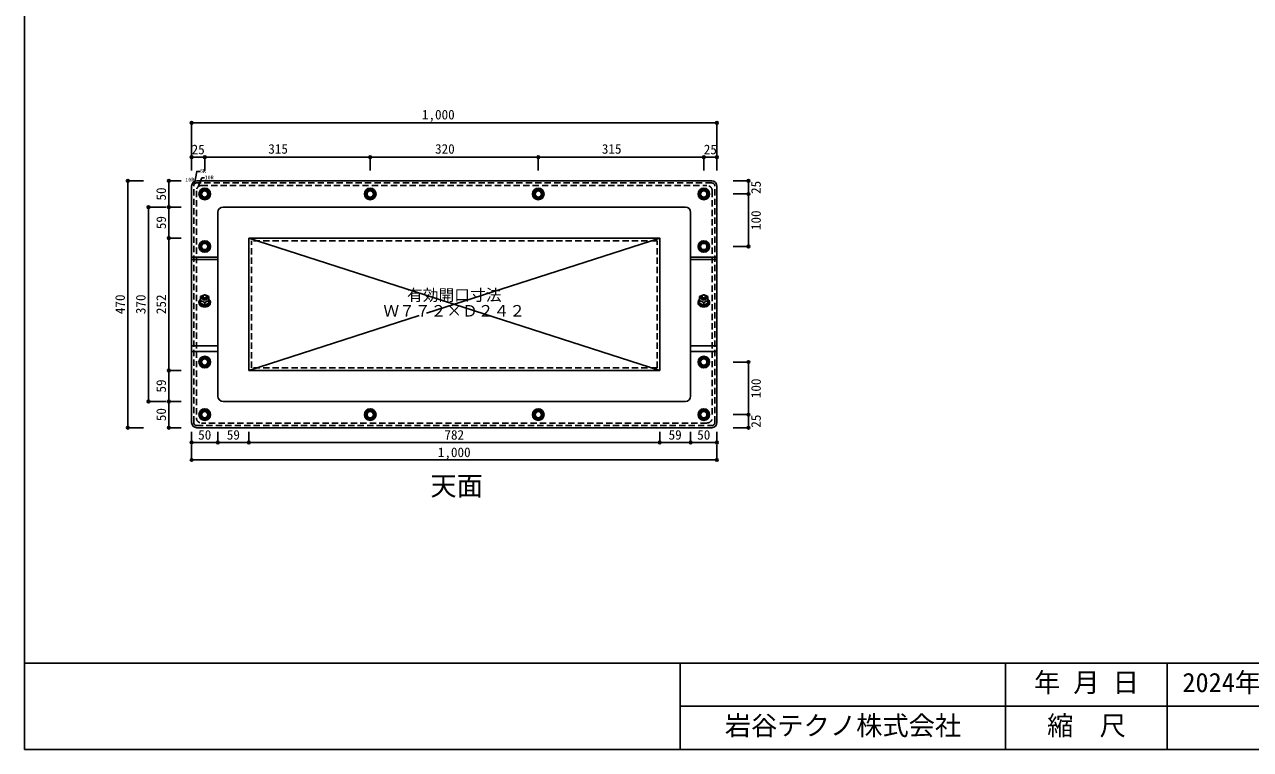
# Model space of a CAD drawing. Units: millimetres at full size, sheet at 1:10. Extents: x -10475 to 9199, y -10092 to 10143.
# Drawn here: x 5199 to 7533, y -1668 to -288 of the extents above; entities that cross this region are included whole.
import ezdxf
from ezdxf.enums import TextEntityAlignment as Align

# ---------------------------------------------------------------- set-up
doc = ezdxf.new("R2010")
doc.units = ezdxf.units.MM
doc.header["$LTSCALE"] = 10
doc.header["$PDMODE"] = 32
doc.header["$PDSIZE"] = 5
doc.linetypes.add('DASHED1', pattern=[1.8, 1.2, -0.6])
for name, color, linetype in [('0-0_FRP', 7, 'Continuous'), ('0-3_開口寸法', 2, 'DASHED1'), ('0-8_FRP寸法', 3, 'Continuous'), ('0-F_図面枠', 7, 'Continuous'), ('3-4', 4, 'Continuous')]:
    doc.layers.add(name, color=color, linetype=linetype)
doc.styles.add('ＭＳ ゴシック', font='')
doc.styles.get('ＭＳ ゴシック').set_extended_font_data('MS Gothic')

msp = doc.modelspace()

# ---------------------------------------------------------------- linework, layer by layer
at = {"layer": '0-0_FRP', "color": 4}
for p, q in [((5529.31, -596.84), (5536.54, -579.87)), ((5536.54, -579.87), (5541.71, -579.87)), ((5516.91, -1045.47), (5516.91, -595.47)), ((6506.91, -585.47), (5526.91, -585.47)), ((6516.91, -1045.47), (6516.91, -595.47)), ((5566.91, -645.47), (5566.91, -995.47)), ((5576.91, -635.47), (6456.91, -635.47)), ((6466.91, -645.47), (6466.91, -995.47)), ((5625.91, -694.47), (6407.91, -946.47)), ((6407.91, -694.47), (5963.97, -837.53)), ((5516.91, -730.55), (5566.91, -730.55)), ((5516.91, -735.3), (5566.91, -735.3)), ((6466.91, -730.55), (6516.91, -730.55)), ((6466.91, -735.3), (6516.91, -735.3)), ((5532.86, -814.57), (5532.86, -816.19)), ((5550.96, -814.57), (5550.96, -816.19)), ((6482.86, -814.57), (6482.86, -816.19)), ((6500.96, -814.57), (6500.96, -816.19)), ((5545.65, -820.95), (5545.2, -820.51)), ((5545.65, -820.95), (5545.51, -822.62)), ((5546.42, -822.27), (5545.59, -821.69)), ((5546.59, -820.57), (5546.1, -820.09)), ((5546.59, -820.57), (5546.42, -822.27)), ((6495.65, -820.95), (6495.2, -820.51)), ((6495.65, -820.95), (6495.51, -822.62)), ((6496.42, -822.27), (6495.59, -821.69)), ((6496.59, -820.57), (6496.1, -820.09)), ((6496.59, -820.57), (6496.42, -822.27)), ((5516.91, -899.3), (5566.91, -899.3)), ((6466.91, -899.3), (6516.91, -899.3)), ((5516.91, -910.4), (5566.91, -910.4)), ((6466.91, -910.4), (6516.91, -910.4)), ((6407.91, -946.47), (5625.91, -946.47)), ((6456.91, -1005.47), (5576.91, -1005.47)), ((5526.91, -1055.47), (6506.91, -1055.47))]:
    msp.add_line(p, q, dxfattribs=at)
at = {"layer": '0-0_FRP', "linetype": 'DASHED1'}
for p, q in [((5520.91, -1045.47), (5520.91, -595.47)), ((5525.91, -604.47), (5525.91, -1036.47)), ((6506.91, -589.47), (5526.91, -589.47)), ((5535.91, -594.47), (6497.91, -594.47)), ((6507.91, -604.47), (6507.91, -1036.47)), ((6512.91, -1045.47), (6512.91, -595.47)), ((6497.91, -1046.47), (5535.91, -1046.47)), ((5526.91, -1051.47), (6506.91, -1051.47))]:
    msp.add_line(p, q, dxfattribs=at)
at = {"layer": '0-0_FRP', "color": 3}
for p, q in [((5530.91, -816.19), (5530.91, -817.23)), ((5552.91, -816.19), (5552.91, -817.23)), ((6480.91, -816.19), (6480.91, -817.23)), ((6502.91, -816.19), (6502.91, -817.23))]:
    msp.add_line(p, q, dxfattribs=at)
at = {"layer": '0-0_FRP'}
for p, q in [((5536.91, -806.4), (5536.91, -808.74)), ((5549.91, -805.92), (5545.79, -803.99)), ((5546.91, -806.4), (5546.91, -808.74)), ((5549.91, -805.92), (5549.91, -818.31)), ((6486.91, -806.4), (6486.91, -808.74)), ((6499.91, -805.92), (6495.79, -803.99)), ((6496.91, -806.4), (6496.91, -808.74)), ((6499.91, -805.92), (6499.91, -818.31)), ((5541.91, -817.13), (5541.91, -822.04)), ((5541.91, -822.04), (5549.91, -818.31)), ((6491.91, -817.13), (6491.91, -822.04)), ((6491.91, -822.04), (6499.91, -818.31))]:
    msp.add_line(p, q, dxfattribs=at)
for points in [[(5537.29, -602.47), (5532.68, -610.47), (5537.29, -618.47), (5546.53, -618.47), (5551.15, -610.47), (5546.53, -602.47)], [(5852.29, -602.47), (5847.68, -610.47), (5852.29, -618.47), (5861.53, -618.47), (5866.15, -610.47), (5861.53, -602.47)], [(6172.29, -602.47), (6167.68, -610.47), (6172.29, -618.47), (6181.53, -618.47), (6186.15, -610.47), (6181.53, -602.47)], [(6487.29, -602.47), (6482.68, -610.47), (6487.29, -618.47), (6496.53, -618.47), (6501.15, -610.47), (6496.53, -602.47)], [(5537.29, -702.47), (5532.68, -710.47), (5537.29, -718.47), (5546.53, -718.47), (5551.15, -710.47), (5546.53, -702.47)], [(6487.29, -702.47), (6482.68, -710.47), (6487.29, -718.47), (6496.53, -718.47), (6501.15, -710.47), (6496.53, -702.47)], [(5537.29, -922.47), (5532.68, -930.47), (5537.29, -938.47), (5546.53, -938.47), (5551.15, -930.47), (5546.53, -922.47)], [(6487.29, -922.47), (6482.68, -930.47), (6487.29, -938.47), (6496.53, -938.47), (6501.15, -930.47), (6496.53, -922.47)], [(5537.29, -1022.47), (5532.68, -1030.47), (5537.29, -1038.47), (5546.53, -1038.47), (5551.15, -1030.47), (5546.53, -1022.47)], [(5852.29, -1022.47), (5847.68, -1030.47), (5852.29, -1038.47), (5861.53, -1038.47), (5866.15, -1030.47), (5861.53, -1022.47)], [(6172.29, -1022.47), (6167.68, -1030.47), (6172.29, -1038.47), (6181.53, -1038.47), (6186.15, -1030.47), (6181.53, -1022.47)], [(6487.29, -1022.47), (6482.68, -1030.47), (6487.29, -1038.47), (6496.53, -1038.47), (6501.15, -1030.47), (6496.53, -1022.47)]]:
    msp.add_lwpolyline(points, close=True, dxfattribs=at)
at = {"layer": '0-0_FRP', "color": 4}
for points in [[(5625.91, -694.47), (6407.91, -694.47), (6407.91, -946.47)], [(5950.1, -842), (5625.91, -946.47), (5625.91, -694.47)]]:
    msp.add_lwpolyline(points, dxfattribs=at)
at = {"layer": '0-0_FRP'}
for points in [[(5538.04, -803.99), (5533.91, -805.92), (5533.91, -818.31), (5541.91, -822.04)], [(5533.91, -813.39), (5541.91, -817.13), (5549.91, -813.39)], [(5542.97, -802.68), (5541.91, -802.18), (5540.85, -802.68)], [(6488.04, -803.99), (6483.91, -805.92), (6483.91, -818.31), (6491.91, -822.04)], [(6483.91, -813.39), (6491.91, -817.13), (6499.91, -813.39)], [(6492.97, -802.68), (6491.91, -802.18), (6490.85, -802.68)]]:
    msp.add_lwpolyline(points, dxfattribs=at)
at = {"layer": '0-0_FRP', "color": 3}
for centre in [(5541.91, -610.47), (5856.91, -610.47), (6176.91, -610.47), (6491.91, -610.47), (5541.91, -710.47), (6491.91, -710.47), (5541.91, -930.47), (6491.91, -930.47), (5541.91, -1030.47), (5856.91, -1030.47), (6176.91, -1030.47), (6491.91, -1030.47)]:
    msp.add_circle(centre, 11, dxfattribs=at)
at = {"layer": '0-0_FRP'}
for centre, radius in [((5541.91, -610.47), 8), ((5541.91, -610.47), 6), ((5856.91, -610.47), 8), ((5856.91, -610.47), 6), ((6176.91, -610.47), 8), ((6176.91, -610.47), 6), ((6491.91, -610.47), 8), ((6491.91, -610.47), 6), ((5541.91, -710.47), 8), ((5541.91, -710.47), 6), ((6491.91, -710.47), 8), ((6491.91, -710.47), 6), ((5541.91, -930.47), 8), ((5541.91, -930.47), 6), ((6491.91, -930.47), 8), ((6491.91, -930.47), 6), ((5541.91, -1030.47), 8), ((5541.91, -1030.47), 6), ((5856.91, -1030.47), 8), ((5856.91, -1030.47), 6), ((6176.91, -1030.47), 8), ((6176.91, -1030.47), 6), ((6491.91, -1030.47), 8), ((6491.91, -1030.47), 6)]:
    msp.add_circle(centre, radius, dxfattribs=at)
at = {"layer": '0-0_FRP', "color": 4}
for centre, radius, start, end in [((5526.91, -595.47), 10, 90, 180), ((5541.91, -610.47), 9.05, 122.126, 177.874), ((5541.91, -610.47), 9.05, 62.126, 117.874), ((5541.91, -610.47), 9.05, 2.126, 57.874), ((5856.91, -610.47), 9.05, 122.126, 177.874), ((5856.91, -610.47), 9.05, 62.126, 117.874), ((5856.91, -610.47), 9.05, 2.126, 57.874), ((6176.91, -610.47), 9.05, 122.126, 177.874), ((6176.91, -610.47), 9.05, 62.126, 117.874), ((6176.91, -610.47), 9.05, 2.126, 57.874), ((6491.91, -610.47), 9.05, 122.126, 177.874), ((6491.91, -610.47), 9.05, 62.126, 117.874), ((6491.91, -610.47), 9.05, 2.126, 57.874), ((6506.91, -595.47), 10, 0, 90), ((5541.91, -610.47), 9.05, 182.126, 237.874), ((5541.91, -610.47), 9.05, 242.126, 297.874), ((5541.91, -610.47), 9.05, 302.126, 357.874), ((5856.91, -610.47), 9.05, 182.126, 237.874), ((5856.91, -610.47), 9.05, 242.126, 297.874), ((5856.91, -610.47), 9.05, 302.126, 357.874), ((6176.91, -610.47), 9.05, 182.126, 237.874), ((6176.91, -610.47), 9.05, 242.126, 297.874), ((6176.91, -610.47), 9.05, 302.126, 357.874), ((6491.91, -610.47), 9.05, 182.126, 237.874), ((6491.91, -610.47), 9.05, 242.126, 297.874), ((6491.91, -610.47), 9.05, 302.126, 357.874), ((5576.91, -645.47), 10, 90, 180), ((6456.91, -645.47), 10, 0, 90), ((5541.91, -710.47), 9.05, 122.126, 177.874), ((5541.91, -710.47), 9.05, 182.126, 237.874), ((5541.91, -710.47), 9.05, 62.126, 117.874), ((5541.91, -710.47), 9.05, 242.126, 297.874), ((5541.91, -710.47), 9.05, 2.126, 57.874), ((5541.91, -710.47), 9.05, 302.126, 357.874), ((6491.91, -710.47), 9.05, 122.126, 177.874), ((6491.91, -710.47), 9.05, 182.126, 237.874), ((6491.91, -710.47), 9.05, 62.126, 117.874), ((6491.91, -710.47), 9.05, 242.126, 297.874), ((6491.91, -710.47), 9.05, 2.126, 57.874), ((6491.91, -710.47), 9.05, 302.126, 357.874), ((5541.91, -930.47), 9.05, 122.126, 177.874), ((5541.91, -930.47), 9.05, 182.126, 237.874), ((5541.91, -930.47), 9.05, 62.126, 117.874), ((5541.91, -930.47), 9.05, 2.126, 57.874), ((5541.91, -930.47), 9.05, 302.126, 357.874), ((6491.91, -930.47), 9.05, 122.126, 177.874), ((6491.91, -930.47), 9.05, 182.126, 237.874), ((6491.91, -930.47), 9.05, 62.126, 117.874), ((6491.91, -930.47), 9.05, 2.126, 57.874), ((6491.91, -930.47), 9.05, 302.126, 357.874), ((5541.91, -930.47), 9.05, 242.126, 297.874), ((6491.91, -930.47), 9.05, 242.126, 297.874), ((5576.91, -995.47), 10, 180, 270), ((6456.91, -995.47), 10, 270, 0), ((5541.91, -1030.47), 9.05, 122.126, 177.874), ((5541.91, -1030.47), 9.05, 62.126, 117.874), ((5541.91, -1030.47), 9.05, 2.126, 57.874), ((5856.91, -1030.47), 9.05, 122.126, 177.874), ((5856.91, -1030.47), 9.05, 62.126, 117.874), ((5856.91, -1030.47), 9.05, 2.126, 57.874), ((6176.91, -1030.47), 9.05, 122.126, 177.874), ((6176.91, -1030.47), 9.05, 62.126, 117.874), ((6176.91, -1030.47), 9.05, 2.126, 57.874), ((6491.91, -1030.47), 9.05, 122.126, 177.874), ((6491.91, -1030.47), 9.05, 62.126, 117.874), ((6491.91, -1030.47), 9.05, 2.126, 57.874), ((5526.91, -1045.47), 10, 180, 270), ((5541.91, -1030.47), 9.05, 182.126, 237.874), ((5541.91, -1030.47), 9.05, 242.126, 297.874), ((5541.91, -1030.47), 9.05, 302.126, 357.874), ((5856.91, -1030.47), 9.05, 182.126, 237.874), ((5856.91, -1030.47), 9.05, 242.126, 297.874), ((5856.91, -1030.47), 9.05, 302.126, 357.874), ((6176.91, -1030.47), 9.05, 182.126, 237.874), ((6176.91, -1030.47), 9.05, 242.126, 297.874), ((6176.91, -1030.47), 9.05, 302.126, 357.874), ((6491.91, -1030.47), 9.05, 182.126, 237.874), ((6491.91, -1030.47), 9.05, 242.126, 297.874), ((6491.91, -1030.47), 9.05, 302.126, 357.874), ((6506.91, -1045.47), 10, 270, 0)]:
    msp.add_arc(centre, radius, start, end, dxfattribs=at)
at = {"layer": '0-0_FRP', "linetype": 'DASHED1'}
for centre, radius, start, end in [((5526.91, -595.47), 6, 90, 180), ((5535.91, -604.47), 10, 90, 180), ((6497.91, -604.47), 10, 0, 90), ((6506.91, -595.47), 6, 0, 90), ((5526.91, -1045.47), 6, 180, 270), ((5535.91, -1036.47), 10, 180, 270), ((6497.91, -1036.47), 10, 270, 0), ((6506.91, -1045.47), 6, 270, 0)]:
    msp.add_arc(centre, radius, start, end, dxfattribs=at)
at = {"layer": '0-0_FRP', "color": 3}
for centre, start_param, end_param in [((5541.91, -816.19), 5.5267289, 10.1812343), ((6491.91, -816.19), 5.5267289, 10.1812343), ((5541.91, -817.23), 6.2831853, 9.424778), ((6491.91, -817.23), 6.2831853, 9.424778)]:
    msp.add_ellipse(centre, major_axis=(-11, 0), ratio=0.761243, start_param=start_param, end_param=end_param, dxfattribs=at)
at = {"layer": '0-0_FRP', "color": 4}
for centre, start_param, end_param in [((5541.91, -814.57), 5.7966923, 6.7696783), ((5541.91, -816.19), 6.2831853, 8.2623156), ((5541.91, -816.19), 2.0916461, 3.1415927), ((5541.91, -814.57), 2.6550996, 3.6280857), ((6491.91, -814.57), 5.7966923, 6.7696783), ((6491.91, -816.19), 6.2831853, 8.2623156), ((6491.91, -816.19), 2.0916461, 3.1415927), ((6491.91, -814.57), 2.6550996, 3.6280857), ((5541.91, -814.57), 0.6086833, 1.4470315), ((5541.91, -814.57), 1.6945612, 1.9968055), ((5541.91, -814.57), 2.1143184, 2.5329093), ((6491.91, -814.57), 0.6086833, 1.4470315), ((6491.91, -814.57), 1.6945612, 1.9968055), ((6491.91, -814.57), 2.1143184, 2.5329093)]:
    msp.add_ellipse(centre, major_axis=(-9.05, 0), ratio=0.773861, start_param=start_param, end_param=end_param, dxfattribs=at)
at = {"layer": '0-0_FRP'}
for centre, major_axis in [((5541.91, -806.4), (-5, 0)), ((5541.91, -805.43), (-3.5, 0)), ((6491.91, -806.4), (-5, 0)), ((6491.91, -805.43), (-3.5, 0))]:
    msp.add_ellipse(centre, major_axis=major_axis, ratio=0.761243, dxfattribs=at)
for centre in [(5541.91, -808.74), (6491.91, -808.74)]:
    msp.add_ellipse(centre, major_axis=(-5, 0), ratio=0.761243, start_param=6.2828527, end_param=9.4251105, dxfattribs=at)
at = {"layer": '0-3_開口寸法', "color": 3}
for p, q in [((5630.91, -941.47), (5630.91, -699.47)), ((6402.91, -699.47), (5630.91, -699.47)), ((6402.91, -941.47), (6402.91, -699.47)), ((6402.91, -941.47), (5630.91, -941.47))]:
    msp.add_line(p, q, dxfattribs=at)
at = {"layer": '0-8_FRP寸法', "color": 4}
for p, q in [((5516.91, -475.15), (6516.91, -475.15)), ((5516.91, -540.39), (5541.91, -540.39)), ((5856.91, -540.39), (5541.91, -540.39)), ((6176.91, -540.39), (5856.91, -540.39)), ((6491.91, -540.39), (6176.91, -540.39)), ((6491.91, -540.39), (6516.91, -540.39)), ((5473.54, -585.47), (5473.54, -635.47)), ((6576.86, -610.47), (6576.86, -585.47)), ((6576.86, -610.47), (6576.86, -710.47)), ((5434.67, -635.47), (5434.67, -1005.47)), ((5473.54, -635.47), (5473.54, -694.47)), ((6576.86, -930.47), (6576.86, -1030.47)), ((5473.54, -946.47), (5473.54, -1005.47)), ((5473.54, -1005.47), (5473.54, -1055.47)), ((6576.86, -1055.47), (6576.86, -1030.47)), ((5516.91, -1083.69), (5566.91, -1083.69)), ((5566.91, -1083.69), (5625.91, -1083.69)), ((6407.91, -1083.69), (6466.91, -1083.69)), ((6466.91, -1083.69), (6516.91, -1083.69))]:
    msp.add_line(p, q, dxfattribs=at)
at = {"layer": '0-8_FRP寸法'}
for p, q in [((5516.91, -475.15), (5516.91, -565.76)), ((6516.91, -475.15), (6516.91, -565.76)), ((5516.91, -540.39), (5516.91, -565.76)), ((5541.91, -540.39), (5541.91, -565.76)), ((5541.91, -540.39), (5541.91, -565.76)), ((5856.91, -540.39), (5856.91, -565.76)), ((6176.91, -540.39), (6176.91, -565.76)), ((6491.91, -540.39), (6491.91, -565.76)), ((6491.91, -540.39), (6491.91, -565.76)), ((6516.91, -540.39), (6516.91, -565.76)), ((5395.36, -585.47), (5425.05, -585.47)), ((5473.54, -585.47), (5497.11, -585.47)), ((6576.86, -585.47), (6547.79, -585.47)), ((6576.86, -610.47), (6547.79, -610.47)), ((6576.86, -610.47), (6547.79, -610.47)), ((5434.67, -635.47), (5468.67, -635.47)), ((5473.54, -635.47), (5497.11, -635.47)), ((5473.54, -694.47), (5497.11, -694.47)), ((6576.86, -710.47), (6547.79, -710.47)), ((6576.86, -930.47), (6547.79, -930.47)), ((5473.54, -946.47), (5497.11, -946.47)), ((5434.67, -1005.47), (5468.67, -1005.47)), ((5473.54, -1005.47), (5497.11, -1005.47)), ((6576.86, -1030.47), (6547.79, -1030.47)), ((6576.86, -1030.47), (6547.79, -1030.47)), ((5395.36, -1055.47), (5425.05, -1055.47)), ((5473.54, -1055.47), (5497.11, -1055.47)), ((5516.91, -1083.69), (5516.91, -1063.33)), ((5566.91, -1083.69), (5566.91, -1063.33)), ((5625.91, -1083.69), (5625.91, -1063.33)), ((6407.91, -1083.69), (6407.91, -1063.33)), ((6466.91, -1083.69), (6466.91, -1063.33)), ((6516.91, -1083.69), (6516.91, -1063.33)), ((6576.86, -1055.47), (6547.79, -1055.47)), ((5516.91, -1116.88), (5516.91, -1088.22)), ((6516.91, -1116.88), (6516.91, -1088.22))]:
    msp.add_line(p, q, dxfattribs=at)
at = {"layer": '0-8_FRP寸法', "color": 4}
msp.add_lwpolyline([(5522.67, -591.01), (5526.66, -567.48), (5532.71, -567.48)], dxfattribs=at)
at = {"layer": '0-8_FRP寸法', "color": 6}
for p in [(5516.91, -475.15), (6516.91, -475.15), (5516.91, -540.39), (5541.91, -540.39), (5856.91, -540.39), (6176.91, -540.39), (6491.91, -540.39), (6516.91, -540.39), (5395.36, -585.47), (5473.54, -585.47), (6576.86, -585.47), (6576.86, -610.47), (5434.67, -635.47), (5473.54, -635.47), (5473.54, -694.47), (6576.86, -710.47), (6576.86, -930.47), (5473.54, -946.47), (5434.67, -1005.47), (5473.54, -1005.47), (6576.86, -1030.47), (5395.36, -1055.47), (5473.54, -1055.47), (6576.86, -1055.47), (5516.91, -1083.69), (5566.91, -1083.69), (5625.91, -1083.69), (6407.91, -1083.69), (6466.91, -1083.69), (6516.91, -1083.69), (5516.91, -1116.88), (6516.91, -1116.88)]:
    msp.add_point(p, dxfattribs=at)
at = {"layer": '0-F_図面枠'}
for p, q in [((5198.81, -1503.59), (9198.81, -1503.59)), ((9198.81, -1503.59), (5406.39, -1503.59)), ((6447.04, -1503.59), (6447.04, -1667.93)), ((7066.53, -1503.59), (7066.53, -1667.93)), ((7374.32, -1503.59), (7374.32, -1667.93)), ((6447.04, -1585.76), (7066.53, -1585.76)), ((7066.53, -1585.76), (7806.75, -1585.76)), ((9198.81, -1667.93), (5198.81, -1667.93))]:
    msp.add_line(p, q, dxfattribs=at)
msp.add_lwpolyline([(9198.81, 1092.07), (5198.81, 1092.07), (5198.81, -1667.93)], dxfattribs=at)
at = {"layer": '3-4'}
for p, q in [((5395.36, -585.47), (5395.36, -1055.47)), ((5473.54, -694.47), (5473.54, -946.47)), ((5625.91, -1083.69), (6407.91, -1083.69)), ((5516.91, -1116.88), (6516.91, -1116.88))]:
    msp.add_line(p, q, dxfattribs=at)

# ---------------------------------------------------------------- texts
at = {"layer": '0-0_FRP', "color": 6, "style": 'ＭＳ ゴシック'}
msp.add_text('10R', height=7.331, dxfattribs=at).set_placement((5541.71, -584.87), align=Align.BOTTOM_LEFT)
at = {"layer": '0-3_開口寸法', "color": 3, "style": 'ＭＳ ゴシック'}
for s, p in [('有効開口寸法', (5926.91, -820.47)), ('Ｗ７７２×Ｄ２４２', (5881.91, -850.47))]:
    msp.add_text(s, height=21.99, dxfattribs=at).set_placement(p, align=Align.BOTTOM_LEFT)
at = {"layer": '0-8_FRP寸法', "style": 'ＭＳ ゴシック'}
for s, p in [('1,000', (5955.35, -474.12)), ('25', (5516.91, -540.39)), ('315', (5662.85, -539.36)), ('320', (5980.35, -539.36)), ('315', (6297.85, -539.36)), ('25', (6491.91, -540.39)), ('50', (5529.41, -1083.69)), ('59', (5583.91, -1083.69)), ('782', (5998.16, -1083.69)), ('59', (6424.91, -1083.69)), ('50', (6479.41, -1083.69)), ('1,000', (5985.66, -1116.88))]:
    msp.add_text(s, height=18.33, dxfattribs=at).set_placement(p, align=Align.BOTTOM_LEFT)
at = {"layer": '0-8_FRP寸法', "color": 6, "style": 'ＭＳ ゴシック'}
for s, height, p in [('10R', 7.331, (5504.86, -589.16)), ('6R', 7.331, (5532.71, -572.48)), ('天面', 36.66, (5971.43, -1195.43))]:
    msp.add_text(s, height=height, dxfattribs=at).set_placement(p, align=Align.BOTTOM_LEFT)
at = {"layer": '0-8_FRP寸法', "style": 'ＭＳ ゴシック'}
for s, p in [('50', (5473.54, -622.97)), ('25', (6605.9, -610.47)), ('100', (6605.9, -679.22)), ('59', (5473.54, -677.47)), ('470', (5395.36, -839.22)), ('370', (5434.67, -839.22)), ('252', (5473.54, -839.22)), ('59', (5473.54, -988.47)), ('100', (6605.9, -999.22)), ('50', (5473.54, -1042.97)), ('25', (6605.9, -1055.47))]:
    msp.add_text(s, height=18.33, rotation=90, dxfattribs=at).set_placement(p, align=Align.BOTTOM_LEFT)
at = {"layer": '0-F_図面枠', "color": 6, "style": 'ＭＳ ゴシック'}
for s, p in [('年 月 日', (7120.43, -1569.67)), ('2024年02月09日', (7403.04, -1569.67)), ('岩谷テクノ株式会社', (6531.87, -1651.76)), ('縮\u3000尺', (7145.43, -1651.84))]:
    msp.add_text(s, height=36.66, dxfattribs=at).set_placement(p, align=Align.BOTTOM_LEFT)

doc.saveas('drawing.dxf')
